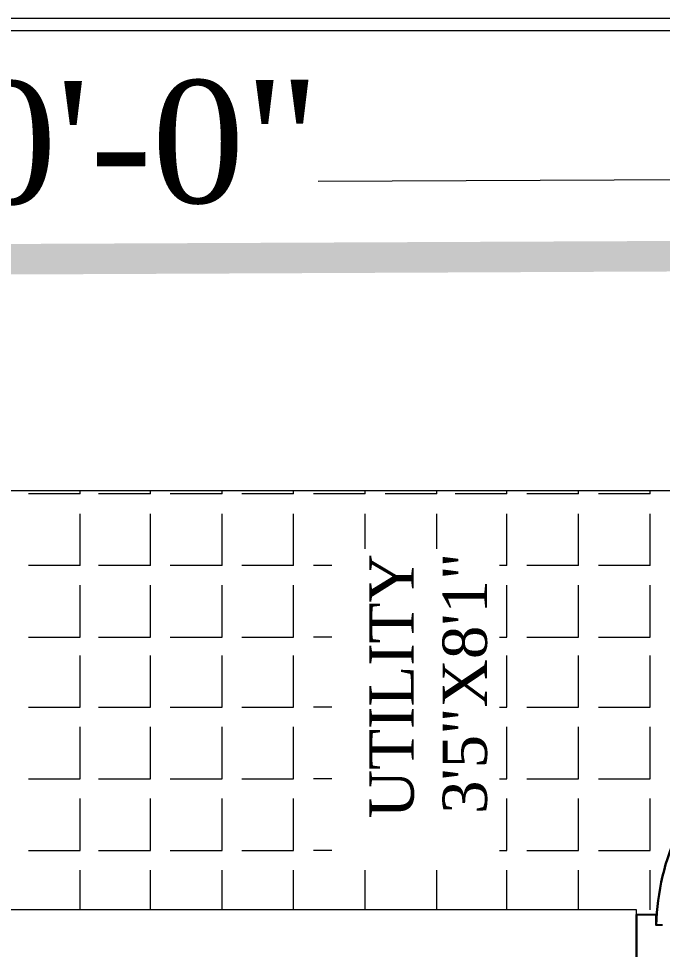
# Model space of a CAD drawing. Header units: inches. Extents: x -41599880 to -41577026, y -18110 to -4738.
# Drawn here: x -41589031 to -41587429, y -7055 to -4738 of the extents above; entities that cross this region are included whole.
import ezdxf

# ---------------------------------------------------------------- set-up
doc = ezdxf.new("R2010")
doc.units = ezdxf.units.IN
doc.header["$MEASUREMENT"] = 0
for name, color, linetype in [('PDF_Geometry', 40, 'Continuous'), ('PDF_Solid Fills', 9, 'Continuous'), ('PDF_Text', 7, 'Continuous')]:
    doc.layers.add(name, color=color, linetype=linetype)
doc.styles.add('PDF Times New Roman', font='times.ttf')

msp = doc.modelspace()

# ---------------------------------------------------------------- linework, layer by layer
at = {"layer": 'PDF_Geometry', "color": 7, "lineweight": 18}
for points in [[(-41577026, -18110.3), (-41577026, -4737.5), (-41599880.3, -4737.5), (-41599880.3, -18110.3)], [(-41577052.5, -18083.7), (-41577052.5, -4767.8), (-41599853.7, -4767.8), (-41599853.7, -18083.7)]]:
    msp.add_lwpolyline(points, close=True, dxfattribs=at)
at = {"layer": 'PDF_Geometry', "color": 7, "lineweight": 13}
msp.add_lwpolyline([(-41579995.6, -5105.4), (-41588286.2, -5143.3)], dxfattribs=at)
at = {"layer": 'PDF_Geometry', "color": 6, "lineweight": 18}
for points in [[(-41580439.3, -5913.2), (-41597764, -5913.2)], [(-41587493.6, -6956.2), (-41589177.5, -6956.2)], [(-41587493.6, -7107.9), (-41587493.6, -6956.2)]]:
    msp.add_lwpolyline(points, dxfattribs=at)
at = {"layer": 'PDF_Geometry', "color": 7, "lineweight": 18}
for points in [[(-41588877.9, -5920.8), (-41589006.8, -5920.8)], [(-41588877.9, -5920.8), (-41588877.9, -5913.2)], [(-41588703.4, -5920.8), (-41588832.4, -5920.8)], [(-41588703.4, -5920.8), (-41588703.4, -5913.2)], [(-41588525.2, -5920.8), (-41588654.1, -5920.8)], [(-41588525.2, -5920.8), (-41588525.2, -5913.2)], [(-41588346.9, -5920.8), (-41588475.9, -5920.8)], [(-41588346.9, -5920.8), (-41588346.9, -5913.2)], [(-41588168.7, -5920.8), (-41588297.6, -5920.8)], [(-41588168.7, -5920.8), (-41588168.7, -5913.2)], [(-41587990.4, -5920.8), (-41588119.4, -5920.8)], [(-41587990.4, -5920.8), (-41587990.4, -5913.2)], [(-41587815.9, -5920.8), (-41587944.9, -5920.8)], [(-41587815.9, -5920.8), (-41587815.9, -5913.2)], [(-41587637.7, -5920.8), (-41587766.6, -5920.8)], [(-41587637.7, -5920.8), (-41587637.7, -5913.2)], [(-41587459.4, -5920.8), (-41587588.4, -5920.8)], [(-41587459.4, -5920.8), (-41587459.4, -5913.2)], [(-41588877.9, -6099.1), (-41588877.9, -5970.1)], [(-41588703.4, -6099.1), (-41588703.4, -5970.1)], [(-41588525.2, -6099.1), (-41588525.2, -5970.1)], [(-41588346.9, -6099.1), (-41588346.9, -5970.1)], [(-41588168.7, -6057.3), (-41588168.7, -5970.1)], [(-41587990.4, -6057.3), (-41587990.4, -5970.1)], [(-41587815.9, -6099.1), (-41587815.9, -5970.1)], [(-41587637.7, -6099.1), (-41587637.7, -5970.1)], [(-41587459.4, -6099.1), (-41587459.4, -5970.1)], [(-41588877.9, -6099.1), (-41589006.8, -6099.1)], [(-41588703.4, -6099.1), (-41588832.4, -6099.1)], [(-41588525.2, -6099.1), (-41588654.1, -6099.1)], [(-41588346.9, -6099.1), (-41588475.9, -6099.1)], [(-41588252.1, -6099.1), (-41588297.6, -6099.1)], [(-41587815.9, -6099.1), (-41587834.9, -6099.1)], [(-41587637.7, -6099.1), (-41587766.6, -6099.1)], [(-41587459.4, -6099.1), (-41587588.4, -6099.1)], [(-41589006.8, -6277.3), (-41588877.9, -6277.3), (-41588877.9, -6148.4)], [(-41588832.4, -6277.3), (-41588703.4, -6277.3), (-41588703.4, -6148.4)], [(-41588654.1, -6277.3), (-41588525.2, -6277.3), (-41588525.2, -6148.4)], [(-41588475.9, -6277.3), (-41588346.9, -6277.3), (-41588346.9, -6148.4)], [(-41587834.9, -6277.3), (-41587815.9, -6277.3), (-41587815.9, -6148.4)], [(-41587766.6, -6277.3), (-41587637.7, -6277.3), (-41587637.7, -6148.4)], [(-41587588.4, -6277.3), (-41587459.4, -6277.3), (-41587459.4, -6148.4)], [(-41588252.1, -6277.3), (-41588297.6, -6277.3)], [(-41589006.8, -6451.8), (-41588877.9, -6451.8), (-41588877.9, -6322.8)], [(-41588832.4, -6451.8), (-41588703.4, -6451.8), (-41588703.4, -6322.8)], [(-41588654.1, -6451.8), (-41588525.2, -6451.8), (-41588525.2, -6322.8)], [(-41588475.9, -6451.8), (-41588346.9, -6451.8), (-41588346.9, -6322.8)], [(-41587834.9, -6451.8), (-41587815.9, -6451.8), (-41587815.9, -6322.8)], [(-41587766.6, -6451.8), (-41587637.7, -6451.8), (-41587637.7, -6322.8)], [(-41587588.4, -6451.8), (-41587459.4, -6451.8), (-41587459.4, -6322.8)], [(-41588252.1, -6451.8), (-41588297.6, -6451.8)], [(-41589006.8, -6630), (-41588877.9, -6630), (-41588877.9, -6501.1)], [(-41588832.4, -6630), (-41588703.4, -6630), (-41588703.4, -6501.1)], [(-41588654.1, -6630), (-41588525.2, -6630), (-41588525.2, -6501.1)], [(-41588475.9, -6630), (-41588346.9, -6630), (-41588346.9, -6501.1)], [(-41587834.9, -6630), (-41587815.9, -6630), (-41587815.9, -6501.1)], [(-41587766.6, -6630), (-41587637.7, -6630), (-41587637.7, -6501.1)], [(-41587588.4, -6630), (-41587459.4, -6630), (-41587459.4, -6501.1)], [(-41588252.1, -6630), (-41588297.6, -6630)], [(-41589006.8, -6808.3), (-41588877.9, -6808.3), (-41588877.9, -6679.3)], [(-41588832.4, -6808.3), (-41588703.4, -6808.3), (-41588703.4, -6679.3)], [(-41588654.1, -6808.3), (-41588525.2, -6808.3), (-41588525.2, -6679.3)], [(-41588475.9, -6808.3), (-41588346.9, -6808.3), (-41588346.9, -6679.3)], [(-41587834.9, -6808.3), (-41587815.9, -6808.3), (-41587815.9, -6679.3)], [(-41587766.6, -6808.3), (-41587637.7, -6808.3), (-41587637.7, -6679.3)], [(-41587588.4, -6808.3), (-41587459.4, -6808.3), (-41587459.4, -6679.3)], [(-41588252.1, -6808.3), (-41588297.6, -6808.3)], [(-41588877.9, -6956.2), (-41588877.9, -6857.6)], [(-41588703.4, -6956.2), (-41588703.4, -6857.6)], [(-41588525.2, -6956.2), (-41588525.2, -6857.6)], [(-41588346.9, -6956.2), (-41588346.9, -6857.6)], [(-41588168.7, -6956.2), (-41588168.7, -6857.6)], [(-41587990.4, -6956.2), (-41587990.4, -6857.6)], [(-41587815.9, -6956.2), (-41587815.9, -6857.6)], [(-41587637.7, -6956.2), (-41587637.7, -6857.6)], [(-41587459.4, -6956.2), (-41587459.4, -6857.6)]]:
    msp.add_lwpolyline(points, dxfattribs=at)
at = {"layer": 'PDF_Geometry', "color": 44, "lineweight": 25}
for points in [[(-41587493.6, -6967.6), (-41587493.6, -7096.5), (-41587429.1, -7096.5)], [(-41587493.6, -7096.5), (-41587493.6, -6967.6), (-41587444.3, -6967.6)], [(-41587429.1, -6994.1), (-41587444.3, -6994.1), (-41587444.3, -6967.6)]]:
    msp.add_lwpolyline(points, dxfattribs=at)
at = {"layer": 'PDF_Geometry', "color": 7, "lineweight": 30}
msp.add_arc((-41586846.4, -7009.8), 598.1, 85.1418, 178.4985, dxfattribs=at)
at = {"layer": 'PDF_Solid Fills', "color": 7}
for points in [[(-41579942.5, -5257.1), (-41598196.3, -5416.4), (-41598264.6, -5340.5)], [(-41579942.5, -5332.9), (-41579942.5, -5257.1), (-41598196.3, -5416.4)]]:
    msp.add_solid(points, dxfattribs=at)

# ---------------------------------------------------------------- texts
at = {"layer": 'PDF_Text', "color": 1, "insert": (-41589397.5, -5205.5), "char_height": 305.6, "attachment_point": 7, "rotation": 0.2998, "style": 'PDF Times New Roman'}
msp.add_mtext('60\'-0"', dxfattribs=at)
at = {"layer": 'PDF_Text', "char_height": 110.45, "attachment_point": 7, "rotation": 90, "style": 'PDF Times New Roman'}
for s, insert in [('UTILITY', (-41588046.2, -6728.4)), ('3\'5"X8\'1"', (-41587864.2, -6717.6))]:
    msp.add_mtext(s, dxfattribs=dict(at, insert=insert))

doc.saveas('drawing.dxf')
